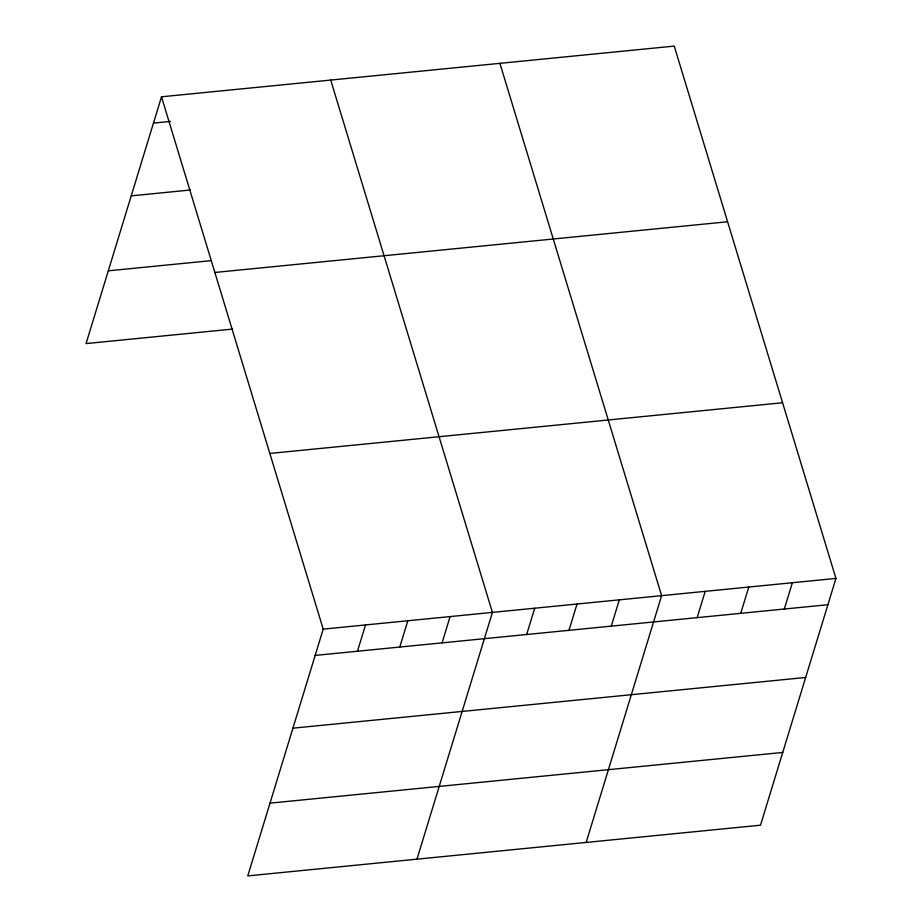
<?xml version="1.0" encoding="UTF-8"?>
<svg xmlns="http://www.w3.org/2000/svg" width="922" height="922" viewBox="0 0 922 922"><rect width="100%" height="100%" fill="white"/><g stroke="black" fill="none" stroke-linecap="round" stroke-linejoin="round"><path stroke-width="1.38" d="M161.5 96.798L323.207 629.127L247.764 875.9L760.5 825.202L835.943 578.417L674.236 46.1L161.5 96.798L86.057 343.583L232.701 329.073M357.471 651.232L365.515 624.943M399.768 647.048L407.812 620.76M442.076 642.876L450.109 616.576M416.963 859.166L492.417 612.392L330.71 80.076M526.669 634.509L534.714 608.209M568.978 630.325L577.011 604.025M611.274 626.142L619.319 599.842M586.162 842.431L661.616 595.658L499.908 63.341M697.159 617.648L705.192 591.348M740.735 613.337L748.779 587.037M784.322 609.027L792.367 582.727M153.467 123.099L170.386 121.427M131.224 195.856L190.439 190.001M108.3 270.826L211.23 260.638M214.861 272.463L727.596 221.764M269.846 453.451L782.582 402.753M323.207 629.127L835.943 578.417M315.174 655.415L827.91 604.717M292.919 728.173L805.655 677.474M270.008 803.143L782.743 752.444"/></g></svg>
